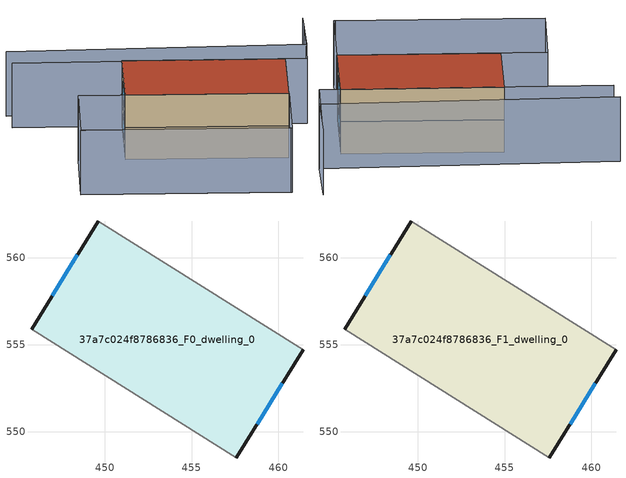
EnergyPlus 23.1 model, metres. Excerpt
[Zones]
37a7c024f8786836_F0_dwelling_0
 floor ground (EU_floor_Construction): 461.42,554.72 457.58,548.49 445.78,555.89 449.62,562.12 z0
 wall outside (EU_wall_Construction): 457.58,548.49 461.42,554.72 / 449.62,562.12 445.78,555.89 z0:3
 wall adiabatic (EU_wall_Construction): 461.42,554.72 449.62,562.12 / 445.78,555.89 457.58,548.49 z0:3
 window (EU_Window_Construction): 458.77,550.43 460.22,552.78 / 448.42,560.18 446.97,557.83 z0.93:2.07
37a7c024f8786836_F1_dwelling_0
 floor to 37a7c024f8786836_F0_dwelling_0 (EU_floor_Construction): 461.42,554.72 457.58,548.49 445.78,555.89 449.62,562.12 z3
 wall outside (EU_wall_Construction): 457.58,548.49 461.42,554.72 / 449.62,562.12 445.78,555.89 z3:6
 wall adiabatic (EU_wall_Construction): 461.42,554.72 449.62,562.12 / 445.78,555.89 457.58,548.49 z3:6
 window (EU_Window_Construction): 458.77,550.43 460.22,552.78 / 448.42,560.18 446.97,557.83 z3.93:5.07
 roof outside (EU_roof_Construction): 457.58,548.49 461.42,554.72 449.62,562.12 445.78,555.89 z6
shading: 438.5,551.82 453.65,542.32 / 466.89,560.03 462.99,553.74 / 462.99,553.74 441.65,566.95 / 467.5,561.06 464.67,556.25 / 464.67,556.25 442.55,569.27 / 453.73,542.27 438.49,551.83 / 438.49,551.83 442.38,558.02 / 442.38,558.02 457.62,548.46 / 457.62,548.46 453.73,542.27 z0:6
[Building]
EU S2 Campaign: North Axis=0; Terrain=City; Solar Distribution=FullExterior
[Site:Location]
Montreal-Trudeau.Intl.AP: Latitude=45.4667; Longitude=-73.75; Time Zone=-5; Elevation=36
[SizingPeriod:WeatherFileDays]
AnnualSizingPeriod: Begin Month=1; Begin Day of Month=1; End Month=12; End Day of Month=31; Day of Week for Start Day=Monday; Use Weather File Daylight Saving Period=No; Use Weather File Rain and Snow Indicators=No
[MATERIAL]
EU_InternalMass_Material: Roughness=MediumRough; Thickness=0.1; Conductivity=1; Density=1800; Specific Heat=900; Thermal Absorptance=0.9; Solar Absorptance=0.7; Visible Absorptance=0.7
[MATERIAL:NOMASS] Roughness=MediumRough; Thermal Absorptance=0.9; Solar Absorptance=0.7; Visible Absorptance=0.7
Name | Thermal Resistance
EU_wall_NoMass; EU_floor_NoMass | 1.36485
EU_roof_NoMass | 2.55992
[WINDOWMATERIAL:SIMPLEGLAZINGSYSTEM]
EU_Window_SimpleGlazing: UFactor=3.92339; Solar Heat Gain Coefficient=0.8; Visible Transmittance=0.8
[CONSTRUCTION]
EU_wall_Construction: EU_wall_NoMass
EU_roof_Construction: EU_roof_NoMass
EU_floor_Construction: EU_floor_NoMass
EU_Window_Construction: EU_Window_SimpleGlazing
EU_InternalMass_Construction: EU_InternalMass_Material
[ZONE] Type=1; Multiplier=1; Ceiling Height=autocalculate; Floor Area=autocalculate; Part of Total Floor Area=Yes
Name | Volume
37a7c024f8786836_F0_dwelling_0 | 305.648
37a7c024f8786836_F1_dwelling_0 | 305.649
[INTERNALMASS] Construction=EU_InternalMass_Construction; Surface Area=101.883
Name | Zone or ZoneList
37a7c024f8786836_F0_dwelling_0_EU_InternalMass | 37a7c024f8786836_F0_dwelling_0
37a7c024f8786836_F1_dwelling_0_EU_InternalMass | 37a7c024f8786836_F1_dwelling_0
[OTHEREQUIPMENT] Fuel Type=Electricity; Design Level Calculation Method=Watts/Area; Power per Zone Floor Area=1; Fraction Latent=0; Fraction Radiant=0; Fraction Lost=0; Carbon Dioxide Generation Rate=0; EndUse Subcategory=EU_Step8_InternalGains
Name | Zone or ZoneList or Space or SpaceList | Schedule
EU_Step8_InternalGain_37a7c024f8786836_F0_dwelling_0_f000 | 37a7c024f8786836_F0_dwelling_0 | EU_Step8_GainSchedule_37a7c024f8786836_F0_dwelling_0_f000
EU_Step8_InternalGain_37a7c024f8786836_F1_dwelling_0_f000 | 37a7c024f8786836_F1_dwelling_0 | EU_Step8_GainSchedule_37a7c024f8786836_F1_dwelling_0_f000
[ZONEVENTILATION:DESIGNFLOWRATE] Schedule=EU_AlwaysOn; Design Flow Rate Calculation Method=AirChanges/Hour; Air Changes per Hour=0.860309; Ventilation Type=Natural; Fan Pressure Rise=0; Fan Total Efficiency=1; Constant Term Coefficient=1; Temperature Term Coefficient=0; Velocity Term Coefficient=0; Velocity Squared Term Coefficient=0; Minimum Indoor Temperature=-100; Maximum Indoor Temperature=100; Delta Temperature=-100; Minimum Outdoor Temperature=-100; Maximum Outdoor Temperature=100; Maximum Wind Speed=40
Name | Zone or ZoneList or Space or SpaceList
EU_ConstantAir_37a7c024f8786836_F0_dwelling_0 | 37a7c024f8786836_F0_dwelling_0
EU_ConstantAir_37a7c024f8786836_F1_dwelling_0 | 37a7c024f8786836_F1_dwelling_0
[HVACTEMPLATE:THERMOSTAT] Constant Heating Setpoint=20; Constant Cooling Setpoint=50
EU_HeatOnly_37a7c024f8786836_F0_dwelling_0; EU_HeatOnly_37a7c024f8786836_F1_dwelling_0
[HVACTEMPLATE:ZONE:IDEALLOADSAIRSYSTEM] System Availability Schedule=EU_AlwaysOn; Maximum Heating Supply Air Temperature=50; Minimum Cooling Supply Air Temperature=13; Maximum Heating Supply Air Humidity Ratio=0.0156; Minimum Cooling Supply Air Humidity Ratio=0.0077; Heating Limit=NoLimit; Cooling Limit=NoLimit; Heating Availability Schedule=EU_AlwaysOn; Cooling Availability Schedule=EU_CoolingOff; Dehumidification Control Type=ConstantSensibleHeatRatio; Cooling Sensible Heat Ratio=0.7; Dehumidification Setpoint=60; Humidification Control Type=None; Humidification Setpoint=30; Outdoor Air Method=None; Outdoor Air Flow Rate per Person=0.00944; Outdoor Air Flow Rate per Zone Floor Area=0; Outdoor Air Flow Rate per Zone=0; Demand Controlled Ventilation Type=None; Outdoor Air Economizer Type=NoEconomizer; Heat Recovery Type=None; Sensible Heat Recovery Effectiveness=0.7; Latent Heat Recovery Effectiveness=0.65
Name | Template Thermostat
37a7c024f8786836_F0_dwelling_0 | EU_HeatOnly_37a7c024f8786836_F0_dwelling_0
37a7c024f8786836_F1_dwelling_0 | EU_HeatOnly_37a7c024f8786836_F1_dwelling_0
[SIZING:ZONE] Zone Cooling Design Supply Air Temperature Input Method=SupplyAirTemperature; Zone Cooling Design Supply Air Temperature=13; Zone Heating Design Supply Air Temperature Input Method=SupplyAirTemperature; Zone Heating Design Supply Air Temperature=50; Zone Cooling Design Supply Air Humidity Ratio=0.008; Zone Heating Design Supply Air Humidity Ratio=0.008; Cooling Design Air Flow Method=DesignDay; Cooling Design Air Flow Rate=0; Cooling Minimum Air Flow per Zone Floor Area=0.000762; Cooling Minimum Air Flow=0; Cooling Minimum Air Flow Fraction=0.2; Heating Design Air Flow Method=DesignDay; Heating Design Air Flow Rate=0; Heating Maximum Air Flow per Zone Floor Area=0.002032; Heating Maximum Air Flow=0.141576; Heating Maximum Air Flow Fraction=0.3; Account for Dedicated Outdoor Air System=No; Dedicated Outdoor Air System Control Strategy=NeutralSupplyAir; Dedicated Outdoor Air Low Setpoint Temperature for Design=autosize; Dedicated Outdoor Air High Setpoint Temperature for Design=autosize; Zone Load Sizing Method=Sensible Load Only No Latent Load; Zone Latent Cooling Design Supply Air Humidity Ratio Input Method=HumidityRatioDifference; Zone Cooling Design Supply Air Humidity Ratio Difference=0.005; Zone Latent Heating Design Supply Air Humidity Ratio Input Method=HumidityRatioDifference; Zone Humidification Design Supply Air Humidity Ratio Difference=0.005
37a7c024f8786836_F0_dwelling_0; 37a7c024f8786836_F1_dwelling_0
[SCHEDULE:CONSTANT]
Name | Hourly Value
EU_AlwaysOn | 1
EU_CoolingOff | 0
[SCHEDULE:FILE] Column Number=1; Rows to Skip at Top=0; Number of Hours of Data=8760; Column Separator=Comma; Interpolate to Timestep=No; Minutes per Item=60; Adjust Schedule for Daylight Savings=Yes
Name | File
EU_Step8_GainSchedule_37a7c024f8786836_F0_dwelling_0_f000 | ../../schedules/37a7c024f8786836/37a7c024f8786836_F0_dwelling_0_f000_gain.csv
EU_Step8_GainSchedule_37a7c024f8786836_F1_dwelling_0_f000 | ../../schedules/37a7c024f8786836/37a7c024f8786836_F1_dwelling_0_f000_gain.csv
